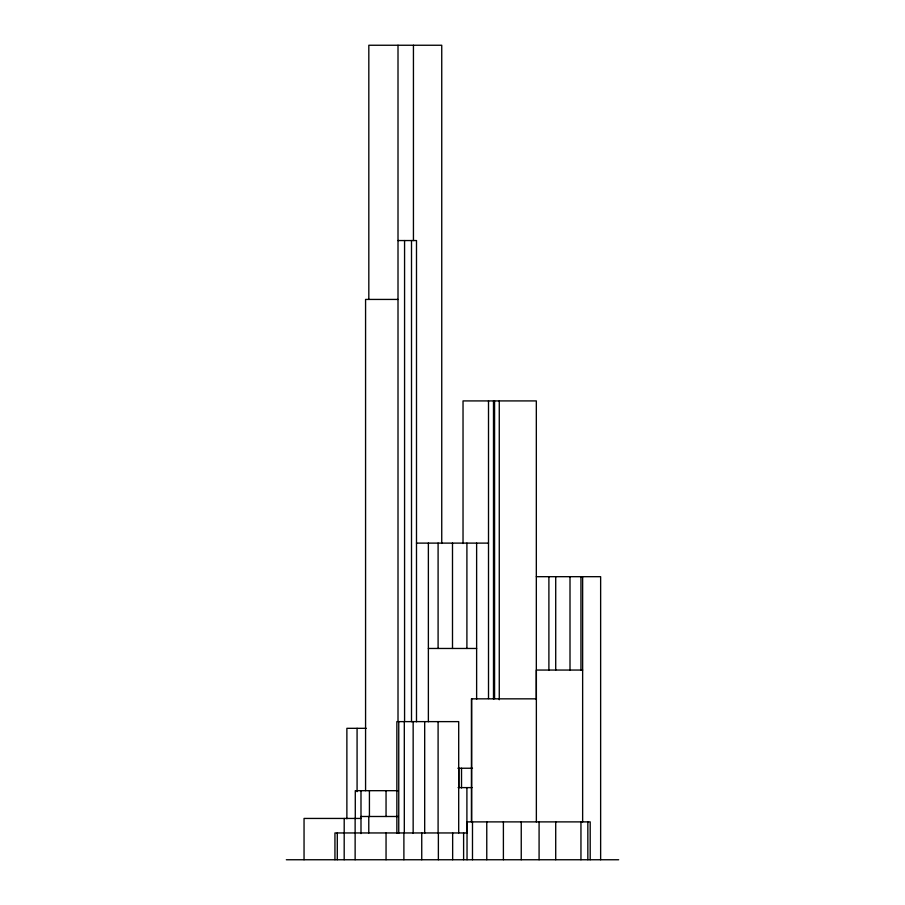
<?xml version="1.0" encoding="UTF-8"?>
<svg xmlns="http://www.w3.org/2000/svg" width="905" height="905" viewBox="0 0 905 905"><rect width="100%" height="100%" fill="white"/><g stroke="black" fill="none" stroke-linecap="round" stroke-linejoin="round"><path stroke-width="1.36" d="M398.008 240.549L416.492 240.549L416.492 721.76M398.008 299.431L365.575 299.431L365.575 790.687M416.492 543.113L488.508 543.113M536.326 576.689L600.637 576.689L600.637 859.75M428.37 648.466L476.63 648.466M582.639 670.051L536.36 670.051L536.36 821.887M536.36 698.841L471.46 698.841L471.46 821.887M366.208 728.321L346.875 728.321L346.875 818.765M457.885 768.243L472.489 768.243M458.1 787.61L472.037 787.61M398.257 790.687L355.28 790.687L355.28 818.437M360.993 816.491L398.257 816.491M360.993 818.437L304.046 818.437L304.046 859.75M467.037 832.951L334.94 832.951L334.94 859.75M286.331 859.75L618.669 859.75M590.196 859.75L590.196 821.887L467.037 821.887L467.037 859.75M587.843 821.887L587.843 859.75M582.639 576.689L582.639 821.887M580.953 576.689L580.953 670.051M580.953 821.887L580.953 859.75M570.003 576.689L570.003 670.051M555.715 576.689L555.715 670.051M555.715 821.887L555.715 859.75M548.894 576.689L548.894 670.051M539.086 821.887L539.086 859.75M536.326 699.542L536.326 400.915L463.032 400.915L463.032 543.509M521.246 821.887L521.246 859.75M503.395 821.887L503.395 859.75M499.266 400.915L499.266 699.735M494.571 400.915L494.571 698.705M493.497 400.915L493.497 699.011M488.508 400.915L488.508 698.603M486.766 821.887L486.766 859.75M476.63 543.113L476.63 699.192M472.489 821.887L472.489 859.75M471.641 698.841L471.641 821.887M466.901 543.113L466.901 648.466M466.901 787.61L466.901 833.392M463.609 832.951L463.609 859.75M461.527 768.243L461.527 787.95M458.846 768.243L458.846 787.61M458.699 832.951L458.699 721.624L396.865 721.624L396.865 833.313M452.647 832.951L452.647 859.75M452.5 543.113L452.5 648.466M441.742 543.441L441.742 45.25L368.821 45.25L368.821 299.431M438.371 832.951L438.371 859.75M438.099 543.113L438.099 648.466M438.099 721.624L438.099 832.951M428.37 543.113L428.37 721.738M424.683 721.624L424.683 833.313M421.741 832.951L421.741 859.75M413.438 45.25L413.438 240.549M413.155 721.624L413.155 833.313M411.504 240.549L411.504 721.681M404.569 240.549L404.569 721.568M404.309 721.624L404.309 833.313M403.89 832.951L403.89 859.75M398.754 721.624L398.754 833.313M398.008 45.25L398.008 721.511M386.05 790.687L386.05 816.491M386.05 832.951L386.05 859.75M369.421 790.687L369.421 816.491M368.776 816.491L368.776 832.951M360.993 790.687L360.993 833.584M357.079 728.321L357.079 791.683M355.133 818.437L355.133 859.75M344.205 818.437L344.183 859.75M337.294 832.951L337.294 859.75"/></g></svg>
